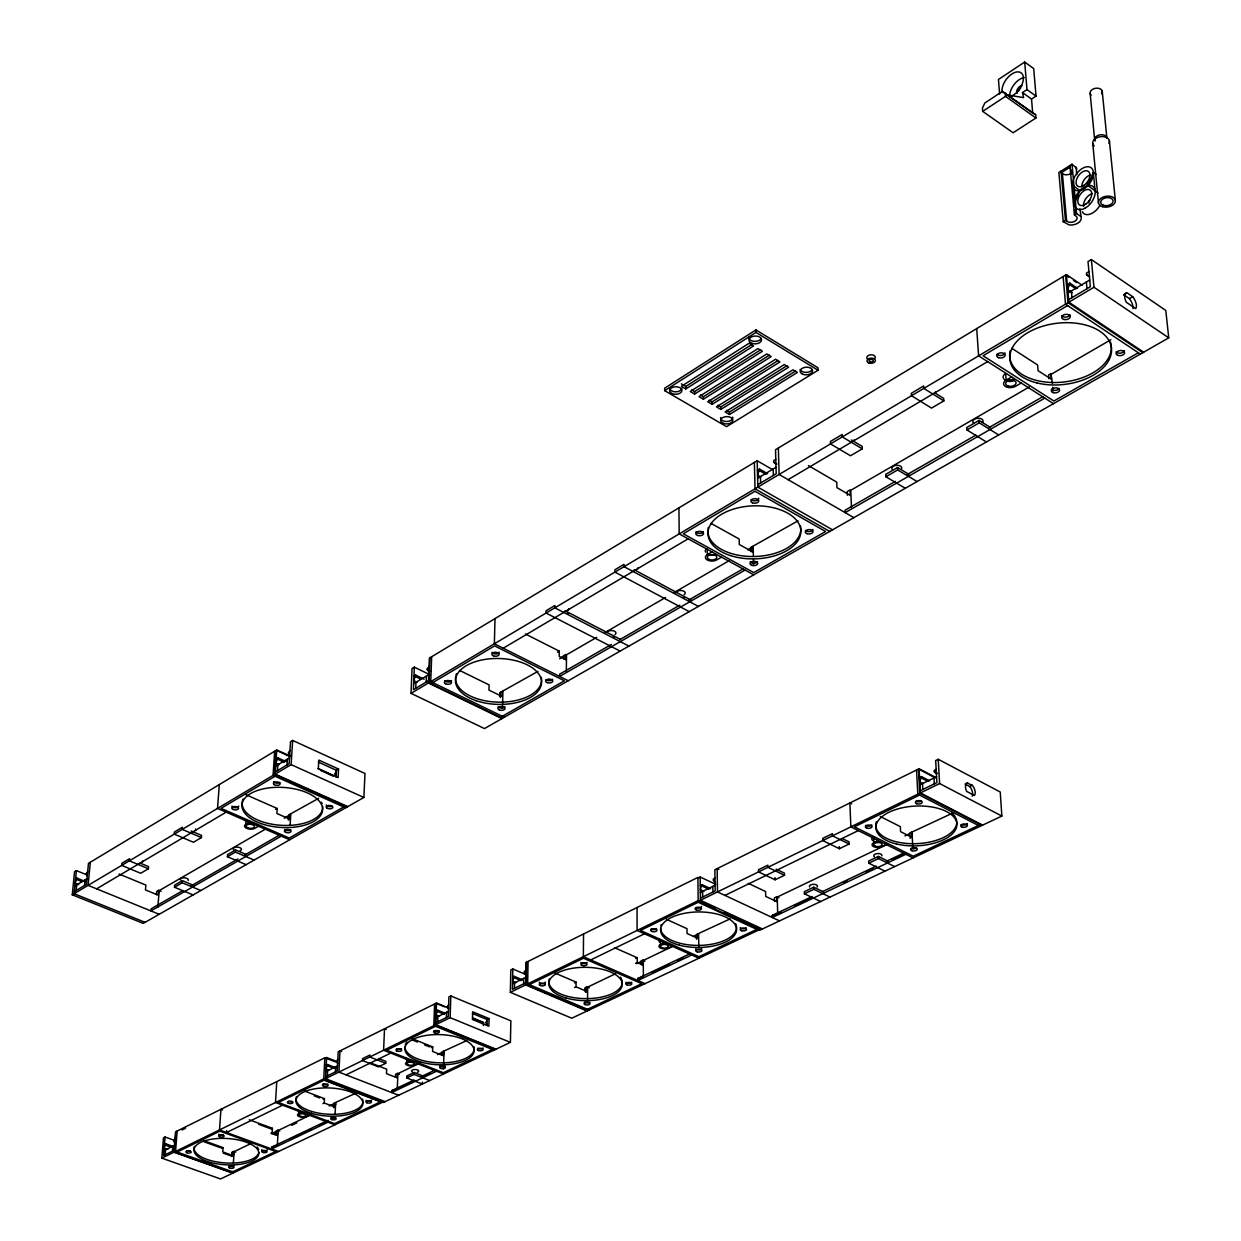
<?xml version="1.0" encoding="UTF-8"?>
<svg xmlns="http://www.w3.org/2000/svg" width="1241" height="1241" viewBox="0 0 1241 1241"><rect width="100%" height="100%" fill="white"/><g stroke="black" fill="none" stroke-linecap="round" stroke-linejoin="round"><path stroke-width="1.5" d="M585.038 990.954L585.054 987.836L587.102 986.843L589.304 987.789M585.566 987.588L585.535 992.288L587.071 991.543L587.102 986.843M587.551 999.936L587.66 987.091L615.567 973.72M574.505 987.557L576.041 986.812L576.088 982.112L554.743 972.928M583.549 933.992L583.348 956.702L645.025 983.648M564.019 659.049L564.05 655.543L565.88 654.488L565.803 659.762L559.21 656.427L559.288 651.153L525.455 634.011M566.33 671.133L566.532 654.814L596.735 637.331M523.609 983.834L523.702 978.389M526.541 962.194L526.122 984.625L587.598 1010.748M528.061 961.434L527.658 983.88L589.149 1010.019M723.999 912.6L760.144 929.338L571.76 1018.225L510.346 992.335L510.811 969.981L512.828 968.973L526.82 974.945M232.858 1171.349L232.734 1173.195L173.942 1152.237L175.539 1131.839L324.863 1057.766L323.699 1079.546L383.376 1102.489L510.408 1042.378L510.858 1020.847L450.824 995.934L448.901 996.88L448.265 1016.627L435.808 1022.739M512.828 968.973L512.409 989.31L525.657 982.841M516.039 982.624L512.58 981.15L514.177 976.341L522.833 980.018M514.441 988.317L514.55 982.872M499.828 696.154L499.906 692.68L537.989 671.35M500.371 697.551L500.495 692.354M502.248 691.33L502.124 696.542L488.97 690.105L489.094 684.892L459.511 670.388M502.496 708.456L502.9 691.656M483.447 1025.454L483.525 1022.413L473.069 1018.116M495.004 618.592L494.368 643.784L568.223 680.751M486.984 1025.268L487.124 1019.528L489.047 1018.597L488.861 1026.245L472.449 1019.497L472.666 1011.818L489.047 1018.597M442.029 1054.912L442.122 1051.918L466.756 1040.578M443.518 1051.251L443.363 1055.75L432.597 1051.437L432.752 1046.939L411.888 1038.562M443.487 1068.842L444.045 1051.468M446.341 1017.573L446.512 1012.299M323.699 1079.546L450.126 1017.667L450.824 995.934M434.583 1003.985L433.838 1025.64L494.042 1050.119M448.684 1008.064L436.491 1003.038L435.746 1024.709L495.966 1049.203M439.469 1016.224L436.087 1014.843L437.654 1010.19L444.433 1012.982M437.732 1021.793L437.902 1016.534M422.421 1082.121L422.343 1084.045L406.722 1077.917L406.8 1075.994L414.137 1072.488L424.562 1076.583M426.175 682.116L426.408 676.081M428.843 671.66L427.214 669.69L427.276 668.185L429.014 667.146M406.722 1077.917L414.06 1074.411L414.137 1072.488M429.929 657.777L428.998 682.659L502.527 718.26M431.666 656.722L430.751 681.619L504.28 717.251M417.612 1063.708L414.37 1065.259A5.011 2.156 2 0 1 407.312 1065.305A5.011 2.156 2 0 1 406.738 1062.249L406.862 1058.79M414.199 1079.965L391.768 1090.637L391.691 1092.545L436.568 1071.231M395.46 1077.235L395.584 1074.272L397.384 1073.403L399.509 1074.241M1068.625 299.67L1090.358 286.718L1088.016 261.572L1091.366 259.555L1165.795 310.452L1168.743 337.862L484.471 728.576L411.035 693.347L412.043 668.542L414.339 667.162L430.006 674.778M397.384 1073.403L397.198 1077.855L386.478 1073.651L386.665 1069.199L370.501 1062.87M414.339 667.162L413.439 689.701L428.502 680.735M417.162 682.286L413.796 680.657L415.704 675.12L424.112 679.199M415.735 688.336L415.983 682.302M385.734 1063.273L369.787 1056.991L369.88 1055.036L362.558 1058.62L362.465 1060.574L378.412 1066.826L385.734 1063.273L385.827 1061.319L378.738 1058.526M87.149 874.983L76.415 870.608L74.569 871.709L72.257 894.792L143.242 923.397L363.846 797.451L365.009 773.484L292.643 740.427L290.518 741.715L289.137 763.696L275.316 771.918M335.411 1071.929L335.69 1066.779M334.17 1107.282L334.356 1103.513L335.954 1104.118M335.132 1102.691L333.829 1103.311L333.596 1107.686L334.899 1107.065L335.132 1102.691L355.965 1093.135M335.086 1114.185L335.659 1102.892M337.35 1061.722L326.6 1057.534L325.483 1078.677L385.175 1101.651M322.939 1103.652L324.242 1103.016L324.475 1098.642L304.774 1091.149M329.346 1070.347L325.995 1069.044L327.531 1064.545L335.923 1067.803M327.36 1075.869L327.64 1070.735M328.058 1120.328L327.95 1122.221L271.67 1148.964L271.779 1147.103L326.352 1121.135M336.047 777.145L336.42 770.32L338.56 769.063L338.11 777.595L318.316 768.629L318.797 760.081L338.56 769.063M309.164 1115.163L306.139 1116.621A4.84 2.017 2.8 0 1 299.329 1116.652A4.84 2.017 2.8 0 1 298.569 1113.782L298.771 1110.416M276.774 1081.625L275.486 1102.52L334.899 1124.827M277.689 1130.272L276.433 1130.877L276.169 1135.205L270.879 1133.25L272.136 1132.645L277.426 1134.6L277.689 1130.272L279.799 1131.063M276.743 1134.786L276.433 1130.877M286.997 764.968L287.369 759.089M72.257 894.792L291.139 764.642L292.643 740.427M290.115 814.174L288.579 815.058L288.269 820.053L289.805 819.153L290.115 814.174L318.673 798.289M290.099 825.172L290.766 814.453M272.136 1132.645L272.399 1128.317L249.332 1119.801M277.441 770.661L277.813 764.797M245.625 794.581L277.208 808.48L276.883 813.476L289.805 819.153M274.649 751.27L273.067 775.377L345.65 807.844M290.487 756.219L276.743 749.998L275.176 774.12L347.775 806.619M279.225 764.627L275.89 763.137L277.767 757.801L286.082 761.555M223.318 1153.137L232.114 1156.302L233.324 1155.728L233.618 1151.446L235.728 1152.206M233.401 1162.662L234.146 1151.632L251.271 1143.411M226.684 1130.629L226.56 1132.506L282.591 1105.188M231.71 1156.503L232.005 1152.222L233.618 1151.446M232.114 1156.302L232.408 1152.036M235.557 849.945L227.553 854.568L227.398 856.709L235.402 852.086L235.557 849.945L245.765 854.304M203.571 1140.588L223.07 1147.63L222.775 1151.912L233.324 1155.728M258.485 826.211L254.901 828.305A5.833 2.87 3.8 0 1 246.726 828.383A5.833 2.87 3.8 0 1 245.718 824.319L245.982 820.472M219.3 784.576L217.516 808.418L289.696 839.785M177.153 1131.047L175.555 1151.446L234.363 1172.419M201.399 837.582L182.225 829.391L182.396 827.235L174.454 831.966L174.267 834.123L193.441 842.267L201.399 837.582L201.569 835.426L191.114 830.958M167.783 1149.383L164.2 1148.096L165.705 1143.814L174.655 1147.01M165.208 1154.719L165.611 1149.771M172.468 1151.167L172.856 1146.219M175.943 1131.637L174.345 1152.036L233.137 1172.993M182.38 880.66L174.655 885.128L174.485 887.237L182.21 882.785L182.38 880.66L194.232 885.593M161.857 1158.148L323.73 1078.894L383.407 1101.853L220.572 1178.95L161.857 1158.148L163.486 1137.811L165.084 1137.02L173.957 1140.2M165.084 1137.02L163.61 1155.511L174.081 1150.376M161.144 891.364L158.6 890.324L158.196 895.164L145.461 889.937L145.88 885.081L118.996 874.021M157.824 907.233L159.236 890.573L265.9 828.848M156.459 894.637L156.723 891.41L158.6 890.324M148.408 868.747L129.359 860.835L129.545 858.71L121.866 863.271L121.68 865.396L140.714 873.276L148.408 868.747L148.594 866.621L139.938 863.022M84.543 885.485L85.102 879.869M90.329 862.231L88.08 885.376L159.205 914.291M76.415 870.608L74.103 893.691L145.119 922.342M78.633 884.585L75.158 883.173L76.973 878.147L85.629 881.668M76.166 890.48L76.74 884.864M1096.191 174.454L1093.337 172.437L1087.954 185.592L1097.99 193.038M1067.291 284.592L1069.773 283.103L1067.725 289.603L1072.317 292.69M919.55 777.518L921.458 776.571L919.783 781.908L923.04 783.614M757.413 470.308L759.523 469.051L757.537 475.101L760.764 476.963M700.265 885.438L701.956 884.6L700.312 889.657L703.802 891.286M1035.646 114.684L1002.309 91.462L984.827 103.003L982.438 108.045L982.686 111.364L1013.121 132.771L1035.925 118.004L1035.646 114.684L1032.698 113.102L1031.519 99.047L1036.033 96.1L1033.691 68.565L1024.694 62.05L998.462 79.455L999.594 94.114M982.686 111.364L1005.505 96.364L1005.241 93.028M1007.134 94.905L1023.608 97.62L1022.475 92.579L1026.99 89.616L1024.694 62.05M755.909 329.904L664.664 388.185L664.68 390.651L726.574 426.671L818.067 370.252L817.974 367.77L755.909 329.904L755.971 332.417L818.067 370.252M664.68 390.651L755.971 332.417M685.792 388.914L753.551 345.929L749.114 343.245L681.371 386.323L685.792 388.914L685.761 386.447L751.875 344.455M694.603 394.08L762.377 351.281L757.972 348.597L690.198 391.504L694.603 394.08L694.572 391.613L760.702 349.807M1076.692 169.428A9.214 5.972 -8.1 0 0 1076.614 168.218L1072.022 164.215L1058.868 172.483L1063.227 221.658L1069.013 224.9A9.308 5.926 -7.7 0 0 1081.159 217.439L1079.934 208.752M703.383 399.214L771.173 356.601L766.783 353.949L698.993 396.655L703.383 399.214L703.352 396.748L769.498 355.128M1070.068 167.209L1061.226 172.778L1062.389 173.6A5.74 3.723 -8.1 0 0 1071.945 172.608M712.117 404.333L707.758 401.774L775.563 359.254L779.937 361.907L712.117 404.333L712.086 401.867L778.247 360.433M720.835 409.421L716.476 406.877L784.312 364.559L788.671 367.196L720.835 409.421L720.788 406.97L786.965 365.723M729.491 414.494L725.163 411.965L793.015 369.834L797.358 372.455L729.491 414.494L729.444 412.043L795.652 370.981M1063.227 221.658L1065.461 220.293L1061.071 171.103L1062.234 171.925M1065.461 220.293L1066.639 221.115A5.802 3.692 -7.7 0 0 1075.047 221.146A5.802 3.692 -7.7 0 0 1075.466 215.67L1074.396 214.786L1076.521 213.483L1072.022 164.215M276.743 749.998L88.468 863.348L86.42 884.383L74.32 891.581M772.181 469.424L757.181 460.752L429.355 658.118L428.409 683L501.938 718.601M1082.199 285.259L1066.407 274.587L775.516 449.723L776.199 473.752L757.77 484.719M75.577 878.969L76.973 878.147M87.646 871.74L86.11 873.974L87.242 875.944M276.185 758.747L277.767 757.801M289.96 750.479L288.269 752.899L289.696 754.885M413.982 676.159L415.704 675.12M775.78 459.31L773.655 460.582L773.701 462.179L775.92 464.103M1088.946 271.608L1086.433 273.113L1086.589 274.788L1089.645 276.852M74.879 885.965L86.963 878.752M275.704 766.054L289.51 757.817M413.672 683.667L428.719 674.685M757.615 478.297L776.013 467.314M1068.02 292.954L1089.738 280.001M411.035 693.347L1093.957 287.245L1091.366 259.555M275.068 776.277L221.038 808.372L289.293 838.063L343.695 806.976M432.783 682.612L494.585 645.894L564.407 680.813L502.31 716.305M1067.601 305.55L983.074 355.748L1053.873 401.029L1138.338 352.754M96.596 888.835L226.157 812.172M503.225 648.221L688.135 538.811M788.097 479.662L987.619 361.596M862.293 448.839L850.504 455.773L830.508 443.906L830.4 441.47L842.174 434.474L842.282 436.91L862.293 448.839L862.185 446.403L851.404 439.981M943.843 400.874L931.541 408.103L911.514 395.739L911.375 393.273L923.676 385.951L923.816 388.417L943.843 400.874L943.687 398.408L934.457 392.652M1123.834 294.862L1127.185 292.892L1132.707 296.661A9.199 4.297 60 0 1 1135.67 308.621L1126.301 302.261A9.199 4.297 60 0 1 1126.502 292.907L1123.757 294.8L1129.357 298.616A9.199 4.297 60 0 1 1133.049 308.683M1129.357 298.616L1132.707 296.661M245.718 824.319L249.286 822.225M336.358 771.561L334.667 773.95L336.125 775.935M721.533 557.147L716.802 559.893A6.686 3.785 -1.2 0 1 707.354 560.048A6.686 3.785 -1.2 0 1 707.323 554.696L712.039 551.935M1021.188 383.035L1015.634 386.261A7.337 4.39 -5.7 0 1 1005.334 386.447A7.337 4.39 -5.7 0 1 1006.11 380.18L1011.648 376.938M275.673 809.38L277.208 808.48M557.473 652.208L559.288 651.153M798.025 520.817L750.464 547.607L750.541 551.237M1052.415 383.469L1050.956 373.603L1048.583 374.968L1048.909 378.769M284.22 818.238L289.231 815.337M559.707 658.769L564.05 655.543M605.127 632.476L665.533 597.51M673.925 592.655L729.305 560.591M747.765 549.918L751.131 547.964L751.208 551.718M1029.239 386.99L850.752 490.304L851.481 507.429M1051.623 374.022L1110.881 339.724M908.877 474.279L897.538 467.516L885.748 474.326L885.872 476.746L905.325 488.271M990.427 427.462L979.071 420.404L966.77 427.525L966.941 429.96L986.393 441.982M885.872 476.746L897.662 469.936L917.115 481.539M966.941 429.96L979.242 422.855L998.71 434.955M182.846 890.588L151.092 908.831L150.921 910.925L281.288 836.124M191.192 885.795L237.977 858.927M244.663 855.08L279.752 834.929M611.41 644.436L559.644 674.173L559.613 676.454L745.05 570.069M619.755 639.642L679.882 605.127M688.228 600.334L743.328 568.673M895.382 481.353L845.074 510.237L845.183 512.626L1044.798 398.113M907.109 474.605L975.86 435.126M989.279 427.416L1042.921 396.608M324.816 1058.402L326.6 1057.534M436.491 1003.038L338.204 1051.779L337.211 1071.045L325.576 1076.738M182.163 1129.946L185.576 1128.255M697.907 878.116L700.157 877.015L715.716 884.306M935.854 777.518L919.085 768.737L714.863 869.739L715.188 890.914L700.42 898.127M587.086 1010.996L525.61 984.889L526.029 962.442L697.892 877.418L698.187 901.354L760.175 930.036L1001.859 816.051L1000.23 792.006L938.227 759.275L935.667 760.547L936.908 782.59L920.248 790.734M165.705 1143.814L164.495 1144.404L173.445 1147.599M174.95 1139.238L173.647 1141.068L174.671 1142.945M326.197 1065.197L327.531 1064.545M337.8 1059.473L336.389 1061.412L337.614 1063.32M436.212 1010.903L437.654 1010.19M448.653 1004.76L447.163 1006.792L448.528 1008.716M512.657 977.086L514.177 976.341M525.874 970.586L524.354 971.331L524.322 972.696L525.796 974.666M714.987 878.194L713.296 879.031L713.311 880.443L715.064 882.429M936.164 769.342L934.24 770.289L934.318 771.762L936.412 773.748M163.998 1150.562L174.469 1145.427M325.856 1071.603L337.474 1065.895M435.994 1017.465L448.435 1011.353M512.517 983.865L525.75 977.381M700.343 892.481L715.095 885.252M919.938 784.855L936.583 776.695M177.184 1152.02L219.874 1131.14L275.719 1151.508L232.765 1171.861M435.498 1026.323L386.649 1050.212L443.363 1072.705L492.429 1049.452M510.346 992.335L698.171 900.64L715.39 908.614M698.187 901.354L939.608 783.552L1001.859 816.051M529.364 984.609L583.472 958.223L641.768 983.679L587.489 1009.321M919.55 795.078L854.413 826.816L913.236 856.212L978.389 825.467M346.053 1074.861L390.775 1053.066M590.732 959.929L644.498 933.79M724.93 895.397L858.307 830.586M967.732 782.9L965.095 784.11L969.764 786.561A7.353 4.064 63.5 0 1 972.23 796.241M784.467 875.262L767.915 867.335L767.853 865.179L758.484 869.755L758.53 871.911L775.098 879.807L784.467 875.262L784.421 873.121L776.137 869.15M849.092 844.02L832.494 835.813L832.416 833.642L822.705 838.389L822.783 840.56L839.366 848.72L849.092 844.02L848.999 841.863L842.36 838.575M969.764 786.561L972.339 785.32A7.368 4.064 63.5 0 1 974.495 795.512L966.677 791.432A7.368 4.064 63.5 0 1 967.142 783.024L972.339 785.32M221.456 1148.421L223.07 1147.63M323.172 1099.262L324.475 1098.642M431.372 1047.606L432.752 1046.939M481.617 1023.344L483.044 1022.646L472.588 1018.349M487.093 1020.629L485.619 1022.646L486.999 1024.554M298.569 1113.782L301.61 1112.324M406.738 1062.249L409.98 1060.683M272.399 1128.317L271.143 1128.922L258.686 1124.33M574.552 982.841L576.088 982.112M672.172 946.216L668.341 948.046A5.476 2.544 -0.1 0 1 660.6 948.108A5.476 2.544 -0.1 0 1 660.476 944.525L664.292 942.679M886.152 844.485L881.855 846.548A5.848 2.839 -2.3 0 1 873.602 846.641A5.848 2.839 -2.3 0 1 873.943 842.608L878.24 840.545M635.656 958.517L637.254 957.757L637.254 962.52L635.671 963.28M271.826 1133.545L276.96 1131.078M310.545 1114.945L278.217 1130.473L277.317 1145.319L271.779 1147.103M329.253 1105.964L334.356 1103.513M418.558 1063.708L397.911 1073.62L397.291 1088.884L414.556 1080.678M437.499 1054.617L442.665 1052.135L444.262 1052.787M291.713 1125.339L296.816 1122.888M641.178 964.133L641.178 960.953L642.76 960.193L644.963 961.17M730.065 918.914L696.434 934.504L696.496 939.313M636.493 963.699L641.721 961.201L641.737 964.909M672.746 946.356L643.319 960.441L643.35 976.776L637.827 978.451L637.827 980.514L691.702 954.981M693.517 936.412L696.977 934.752M778.914 897.817L776.695 896.778L774.415 897.863L774.508 901.121M951.273 813.755L909.622 833.145L909.793 836.481M887.439 844.299L777.254 897.026L777.688 913.81L781.163 912.166M904.937 835.938L910.18 833.425M909.886 838.14L911.716 837.272L911.468 832.261M823.466 891.86L813.755 887.206L804.37 891.674L804.447 893.799L820.627 901.524M888.106 861.223L878.38 856.414L868.669 861.037L868.762 863.193L884.973 871.182M804.447 893.799L813.832 889.332L830.027 897.088M868.762 863.193L878.488 858.57L894.683 866.59M421.102 1076.676L434.908 1070.114M290.968 1138.835L311.413 1129.108M319.945 1125.044L325.064 1122.609M423.181 1076.583L430.084 1073.294M637.827 978.451L689.949 953.74M905.806 854.304L772.29 917.518L772.243 915.408L812.11 896.514M822.504 891.581L876.239 866.109M886.632 861.176L903.96 852.97M652.037 972.665L669.395 964.428M678.082 960.317L683.295 957.85M795.016 905.604L810.606 898.22M843.508 882.63L846.967 880.986M866.032 871.958L872.95 868.669M892 859.641L904.131 853.901M391.768 1090.637L395.46 1089.474M772.243 915.408L775.873 914.338M165.596 1145.04L172.763 1147.599M204.191 1141.844L220.091 1147.584M278.573 1151.493L219.486 1129.93L220.96 1109.314L222.573 1109.919M314.252 1095.865L319.604 1097.913M324.242 1103.016L334.899 1107.065M327.453 1065.817L334.186 1068.423M398.671 1095.26L338.917 1072.1L339.987 1050.894L341.632 1051.53M326.647 1058.464L335.613 1061.955M414.06 1074.411L429.696 1080.57M443.58 1074.008L383.593 1050.227L384.524 1028.805L386.168 1029.472M412.276 1039.942L417.488 1042.037M424.422 1044.829L429.634 1046.908M495.485 1049.436L435.265 1024.942L436.01 1003.271L444.728 1006.87M76.833 879.543L82.03 881.653M437.608 1011.508L444.387 1014.285M450.126 1017.667L510.408 1042.378M174.485 887.237L193.1 894.947M472.371 1013.432L487.124 1019.528M182.21 882.785L200.84 890.526M514.162 977.691L521.08 980.638M227.398 856.709L246.121 864.667M235.402 852.086L254.141 860.091M576.041 986.812L587.071 991.543M614.729 947.798L637.254 957.757M637.254 962.52L642.776 964.955L642.76 960.193M698.916 958.223L637.098 930.471L637.067 907.512M347.247 806.929L274.649 774.446L276.216 750.309L289.96 756.545M277.674 759.259L284.313 762.253M317.975 768.675L333.441 775.687M320.876 770.552L332.914 775.997M291.139 764.642L363.846 797.451M666.277 919.255L686.987 928.671L687.049 933.496L698.125 938.522L698.062 933.713M318.316 762.083L336.42 770.32M762.439 928.966L700.451 900.252L700.157 877.015M701.956 884.6L710.69 888.68M779.519 920.9L717.5 891.922L717.143 868.607L718.849 869.414M701.972 886.012L708.952 889.27M748.292 883.344L765.588 891.519L765.713 896.405L776.819 901.649L776.695 896.778M415.642 676.624L420.699 679.06M427.214 669.69L430.58 671.334M913.066 857.919L850.845 826.863L849.883 802.958L851.605 803.827M911.716 837.272L900.578 831.656L900.33 826.63L880.241 816.469M620.143 651.106L546.056 613.054L546.087 610.727L554.867 605.515L554.836 607.842L628.939 646.08M982.624 825.125L920.372 792.937L919.085 768.737M981.988 825.42L919.736 793.247L918.449 769.063L935.218 777.828M564.965 610.727L620.531 639.425M980.064 826.32L917.813 794.178L916.541 769.994M921.458 776.571L929.602 780.822M921.536 778.045L928.051 781.442M934.318 771.762L937.575 773.469M689.251 611.642L614.915 572.101L614.931 569.759L624.052 564.314L624.052 566.672L698.419 606.415M634.182 569.743L691.625 600.473M753.721 574.831L679.184 533.894L678.936 507.864M711.093 523.407L739.171 539.028L739.295 544.489L752.604 551.873L752.48 546.428M829.733 531.443L755.024 488.799L754.373 462.443M832.556 529.829L757.832 487.124L757.181 460.752M853.87 517.652L779.115 474.465L778.355 448.017M759.523 469.051L767.59 473.69M759.57 470.649L766.023 474.357M773.701 462.179L776.928 464.056M808.387 465.561L836.744 482.129L836.961 487.666L850.318 495.454L850.085 489.916L847.246 491.56L847.401 495.252M681.34 383.857L685.761 386.447M691.64 389.891L694.572 391.613M700.42 395.041L703.352 396.748M709.169 400.16L712.086 401.867M717.887 405.264L720.788 406.97M726.559 410.352L729.444 412.043M1053.5 403.666L978.606 355.841L976.714 328.586M1011.803 348.302L1037.6 364.963L1038.065 370.687L1051.437 379.296L1050.956 373.603M1086.589 274.788L1089.427 276.634M1140.339 354.088L1065.523 304.169L1063.103 276.572M1143.659 352.196L1068.842 302.184L1066.407 274.587M1142.821 352.661L1068.005 302.68L1065.569 275.083L1068.734 277.224M1073.481 280.419L1076.645 282.56M1069.773 283.103L1077.405 288.238M1069.928 284.778L1076.025 288.874M1093.957 287.245L1168.743 337.862M1076.521 213.483L1080.632 216.322M1002.309 91.462L1032.698 113.102M1005.505 96.364L1035.925 118.004M1026.99 89.616L1036.033 96.1M1022.475 92.579L1031.519 99.047M1109.392 140.714L1115.333 200.22M1102.225 91.245L1106.848 137.751M1090.156 93.416L1094.655 139.892M1092.763 143.63L1098.487 203.09M1093.337 172.437L1095.12 191.021M1076.087 167.085L1076.785 174.655M1086.371 282.002L1086.992 288.719M1071.293 170.017L1071.65 173.818M1072.519 183.327L1072.86 187.127M1073.729 196.652L1074.07 200.453M1074.939 209.962L1075.295 213.762M1069.913 165.534L1074.396 214.786M1062.389 173.6L1066.639 221.115M1071.355 290.968L1071.945 297.685M1052.725 387.239L1053.035 391.008M1006.11 380.18L1005.613 373.588A7.322 4.406 -5.8 0 0 1003.209 377.916M979.071 420.404L979.242 422.855M938.227 759.275L939.608 783.552M934.008 777.952L934.333 783.847M922.497 783.598L922.808 789.478M897.538 467.516L897.662 469.936M912.026 832.54L912.849 848.673M878.38 856.414L878.488 858.57M873.943 842.608L873.68 836.822A5.833 2.854 -2.3 0 0 873.354 840.871M839.288 846.564L839.366 848.72M813.755 887.206L813.832 889.332M773.174 469.02L773.345 475.443M775.036 877.666L775.098 879.807M760.438 476.622L760.593 483.028M753.147 546.8L753.365 555.813M753.442 559.412L753.566 564.826M712.83 886.369L712.908 892.031M707.323 554.696L707.23 548.398A6.686 3.785 -1.2 0 0 705.524 552.09M702.608 891.379L702.685 897.026M698.621 933.961L698.776 947.116M668.325 944.339L668.341 948.046M660.46 940.818L660.476 944.525M1088.9 203.09A2.28 1.381 -54 0 1 1090.203 199.894M1083.641 206.425A9.137 5.507 -54 0 1 1092.437 193.596M1099.976 205.277A13.698 8.253 -54 0 1 1082.307 211.761M1087.132 184.351A2.28 1.365 -53.9 0 1 1088.884 180.922M1081.78 186.646A9.106 5.445 -53.9 0 1 1090.653 174.903M1095.198 141.055A6.189 4.033 -8.8 0 1 1099.479 134.943A6.189 4.033 -8.8 0 1 1106.894 138.387M1091.18 95.107A6.127 4.08 -9.2 0 1 1092.002 89.724A6.127 4.08 -9.2 0 1 1099.898 88.732A6.127 4.08 -9.2 0 1 1101.543 93.804M1094.159 145.911A8.454 5.507 -8.8 0 1 1099.991 136.758A8.454 5.507 -8.8 0 1 1108.973 143.32M303.223 1112.882A3.521 1.474 2.8 0 1 300.586 1112.557M298.755 1111.191A4.84 2.032 2.8 0 1 297.84 1110.183M371.54 1100.084A2.792 1.179 2.3 0 1 369.213 1101.217A2.792 1.179 2.3 0 1 366.079 1100.302M335.644 1117.629A2.761 1.148 2.6 0 1 331.269 1117.412M327.81 1084.107A2.823 1.194 2.7 0 1 322.924 1083.874M292.442 1101.356A2.792 1.179 2.9 0 1 288.533 1101.356M362.496 1099.076A33.491 14.116 2.6 0 1 329.454 1114.278A33.491 14.116 2.6 0 1 296.475 1096.579M267.156 1149.755A2.699 1.101 3 0 1 264.628 1150.81A2.699 1.101 3 0 1 261.758 1149.647M233.913 1165.951A2.684 1.07 3.2 0 1 229.321 1165.966M223.473 1134.957A2.73 1.117 3.4 0 1 218.897 1134.243M190.307 1151.059A2.699 1.101 3.6 0 1 187.019 1150.888M258.826 1152.486A32.468 13.186 3.3 0 1 222.853 1162.739A32.468 13.186 3.3 0 1 194.403 1146.405M257.166 1146.948A32.468 13.186 3.3 0 1 257.833 1147.863M258.345 1148.794A32.468 13.186 3.3 0 1 258.702 1149.709M406.645 1059.69A4.995 2.172 2 0 1 405.823 1058.046M412.4 1071.945A3.537 1.52 2 0 1 412.865 1069.82A3.537 1.52 2 0 1 417.845 1070.145A3.537 1.52 2 0 1 417.395 1072.286M445.1 1066.143A2.854 1.241 1.8 0 1 442.37 1066.764A2.854 1.241 1.8 0 1 439.841 1065.879M483.044 1047.962A2.885 1.257 1.5 0 1 480.639 1048.847A2.885 1.257 1.5 0 1 477.769 1048.18M401.495 1048.8A2.885 1.257 2.1 0 1 396.515 1048.8M438.942 1030.588A2.916 1.288 1.8 0 1 434.334 1030.635M473.845 1046.551A34.624 15.125 1.8 0 1 442.153 1062.885A34.624 15.125 1.8 0 1 404.938 1047.078M405.218 1044.984A34.624 15.125 1.8 0 1 405.605 1043.945M406.148 1042.936A34.624 15.125 1.8 0 1 406.862 1041.944M665.765 943.858A3.987 1.861 -0.1 0 1 662.71 943.812M659.685 942.043A5.476 2.544 -0.1 0 1 659.591 939.499M746.291 927.834A3.165 1.489 -0.9 0 1 743.095 928.873A3.165 1.489 -0.9 0 1 740.194 927.725M701.817 948.869A3.134 1.443 -0.4 0 1 698.807 949.954A3.134 1.443 -0.4 0 1 695.782 948.915M656.567 928.951A3.165 1.474 -0.1 0 1 651.106 928.966M701.429 906.364A3.196 1.52 -0.5 0 1 699.521 907.993A3.196 1.52 -0.5 0 1 695.736 907.559M735.696 923.738A37.959 17.777 -0.5 0 1 702.794 945.27A37.959 17.777 -0.5 0 1 660.6 928.175M660.879 925.693A37.959 17.777 -0.5 0 1 661.298 924.467M589.723 1002.201A3.025 1.365 0.6 0 1 584.48 1002.232M631.716 982.143A3.056 1.396 0.2 0 1 629.078 983.12A3.056 1.396 0.2 0 1 626.085 982.391M545.264 982.081A3.056 1.396 0.9 0 1 542.441 983.834A3.056 1.396 0.9 0 1 539.37 982.096M587.055 962.349A3.087 1.427 0.6 0 1 584.092 963.621A3.087 1.427 0.6 0 1 580.928 962.427M621.725 979.444A36.703 16.691 0.6 0 1 588.172 998.602A36.703 16.691 0.6 0 1 548.848 981.259M549.003 980.095A36.703 16.691 0.6 0 1 549.329 978.932M620.516 977.163A36.703 16.691 0.6 0 1 621.214 978.296M879.962 841.941A4.25 2.079 -2.3 0 1 875.712 842.143M809.628 886.943A4.049 1.939 -1.6 0 1 813.708 884.306A4.049 1.939 -1.6 0 1 817.074 887.02M874.378 856.74A4.126 2.001 -2.3 0 1 877.092 853.606A4.126 2.001 -2.3 0 1 881.87 855.84M916.618 847.975A3.335 1.613 -2.6 0 1 911.359 848.363M967.282 823.497A3.382 1.66 -3.2 0 1 964.846 824.986A3.382 1.66 -3.2 0 1 961.263 824.567M871.803 824.908A3.366 1.66 -2.3 0 1 868.871 826.134A3.366 1.66 -2.3 0 1 865.597 825.327M921.287 801.128A3.428 1.706 -2.8 0 1 915.874 801.205M955.803 817.99A40.534 19.903 -2.7 0 1 917.099 843.632A40.534 19.903 -2.7 0 1 876.425 821.651M951.816 812.917A40.534 19.903 -2.7 0 1 955.089 816.656M681.898 388.231A6.174 3.77 -1.1 0 1 675.337 391.815A6.174 3.77 -1.1 0 1 669.566 387.89M761.291 338.39A6.329 3.94 -2.4 0 1 753.473 341.291A6.329 3.94 -2.4 0 1 749.114 336.544M732.733 417.131A6.112 3.676 -1.7 0 1 726.869 421.49A6.112 3.676 -1.7 0 1 720.618 417.565M812.188 369.632A6.267 3.832 -3 0 1 805.797 372.378A6.267 3.832 -3 0 1 800.15 369.43M252.497 823.946A4.25 2.094 3.8 0 1 247.44 823.202M244.942 820.611A5.817 2.87 3.8 0 1 244.942 819.867M142.932 860.804A4.064 1.955 4.7 0 1 142.188 862.2M180.41 879.947A4.018 1.908 4.3 0 1 184.444 877.821A4.018 1.908 4.3 0 1 188.167 880.505M195.473 829.004A4.142 2.017 4.3 0 1 195.489 830.555M233.711 849.837A4.095 1.986 3.9 0 1 235.138 847.324A4.095 1.986 3.9 0 1 240.583 848.068A4.095 1.986 3.9 0 1 240.102 850.721M332.107 806.185A3.366 1.675 3.1 0 1 328.493 806.479A3.366 1.675 3.1 0 1 326.274 804.897M290.875 829.764A3.32 1.629 3.4 0 1 287.772 830.601A3.32 1.629 3.4 0 1 284.747 829.438M238.66 806.014A3.366 1.66 4 0 1 235.697 807.72A3.366 1.66 4 0 1 231.989 806.045M279.83 782.435A3.397 1.706 3.6 0 1 276.433 783.102A3.397 1.706 3.6 0 1 273.609 781.69M322.676 806.417A40.348 20.058 3.5 0 1 278.667 825.11A40.348 20.058 3.5 0 1 243.127 799.033M321.497 802.198A40.348 20.058 3.5 0 1 322.086 803.61M867.94 359.285A4.204 2.575 -4 0 1 867.909 355.795A4.204 2.575 -4 0 1 873.571 355.236A4.204 2.575 -4 0 1 874.579 358.618M1017.108 93.432A4.716 2.699 -54.2 0 1 1017.667 88.763A4.716 2.699 -54.2 0 1 1021.917 85.753M1018.613 90.903A4.716 2.699 -54.2 0 1 1020.738 87.987M1002.092 92.501A14.427 8.206 -54.3 0 1 1011.958 73.933A14.427 8.206 -54.3 0 1 1023.391 78.726A14.427 8.206 -54.3 0 1 1011.12 96.302M1009.631 96.457A14.163 8.082 -54.2 0 1 1024.166 77.562M715.685 554.308A4.871 2.761 -1.2 0 1 707.975 554.2M613.178 636.881A4.576 2.498 0.1 0 1 614.202 637.207M567.385 613.023A4.623 2.544 0.7 0 1 568.161 613.535M568.936 608.633A4.623 2.56 0.6 0 1 567.711 610.448M606.865 632.677A4.576 2.498 0.1 0 1 613.194 630.738A4.576 2.498 0.1 0 1 614.993 634.585M683.574 597.262A4.669 2.591 -0.8 0 1 684.412 597.759M638.029 567.726A4.716 2.653 -0.2 0 1 637.455 569.076M675.942 592.717A4.669 2.591 -0.8 0 1 682.472 590.7A4.669 2.591 -0.8 0 1 684.163 594.703M757.506 561.646A3.816 2.156 -1.7 0 1 753.799 563.29A3.816 2.156 -1.7 0 1 750.138 561.754M812.933 529.457A3.878 2.218 -2.5 0 1 809.768 531.551A3.878 2.218 -2.5 0 1 805.564 530.45M703.352 531.722A3.863 2.203 -1.1 0 1 699.598 533.382A3.863 2.203 -1.1 0 1 695.906 531.784M758.67 498.153A3.925 2.28 -1.9 0 1 755.785 500.712A3.925 2.28 -1.9 0 1 751.146 499.487M800.445 525.796A46.444 26.542 -1.8 0 1 757.243 556.402A46.444 26.542 -1.8 0 1 707.913 531.07M708.006 529.224A46.444 26.542 -1.8 0 1 708.332 527.363M504.963 706.61A3.537 1.861 1.4 0 1 501.69 708.037A3.537 1.861 1.4 0 1 498.137 706.687M552.679 679.292A3.583 1.924 0.8 0 1 549.654 680.642A3.583 1.924 0.8 0 1 546.102 679.649M451.522 680.595A3.583 1.908 2 0 1 448.218 682.038A3.583 1.908 2 0 1 444.619 680.642M499.192 652.177A3.63 1.97 1.5 0 1 495.811 653.945A3.63 1.97 1.5 0 1 492.01 652.301M541.293 677.214A43.032 22.974 1.4 0 1 499.642 702.173A43.032 22.974 1.4 0 1 455.664 676.841M455.974 675.244A43.032 22.974 1.4 0 1 456.502 673.677M1004.853 379.855A7.322 4.406 -5.8 0 1 1003.798 378.97M1014.269 380.304A5.336 3.211 -5.8 0 1 1005.893 380.18M1013.028 379.234A5.336 3.211 -5.8 0 1 1007.723 379.575M854.273 439.733A5.042 2.978 -3.3 0 1 853.513 441.238M892.605 469.936A4.98 2.901 -3.8 0 1 895.924 465.359A4.98 2.901 -3.8 0 1 901.649 468.602M935.512 391.644A5.166 3.103 -4.6 0 1 935.264 392.451M973.596 423.134A5.119 3.025 -5.1 0 1 974.573 419.225A5.119 3.025 -5.1 0 1 981.135 418.76A5.119 3.025 -5.1 0 1 982.422 422.498M1059.116 388.511A4.188 2.498 -6.3 0 1 1055.377 390.403A4.188 2.498 -6.3 0 1 1051.422 389.24M1124.33 350.676A4.281 2.56 -7.4 0 1 1120.561 353.127A4.281 2.56 -7.4 0 1 1116.155 351.839M1004.977 352.878A4.235 2.575 -5.8 0 1 1001.503 355.407A4.235 2.575 -5.8 0 1 996.942 354.259M1069.944 314.702A4.328 2.653 -6.9 0 1 1065.941 317.091A4.328 2.653 -6.9 0 1 1061.644 315.571M1110.509 342.159A51.067 30.823 -6.6 0 1 1061.412 382.244A51.067 30.823 -6.6 0 1 1010.174 350.598M1079.794 190.649L1074.349 203.912L1072.643 185.188L1079.794 190.649M754.978 491.234L683.279 533.816L753.752 572.582L825.606 531.505L754.978 491.234M324.041 1080.182L278.418 1102.504L334.605 1123.601L380.46 1101.868L324.041 1080.182M698.202 902.269L640.434 930.44L698.9 956.702L756.793 929.369L698.202 902.269M1083.44 189.268A13.698 8.175 -54 0 0 1091.832 168.373A13.698 8.175 -54 0 0 1073.806 178.657A13.698 8.175 -54 0 0 1083.44 189.268M1085.192 208.1A13.729 8.237 -54.1 0 0 1093.616 187.112A13.729 8.237 -54.1 0 0 1075.513 197.335A13.729 8.237 -54.1 0 0 1085.192 208.1M1085.704 204.16A9.152 5.491 -54.1 0 0 1090.265 190.214A9.152 5.491 -54.1 0 0 1078.305 198.172A9.152 5.491 -54.1 0 0 1085.704 204.16M1083.951 185.359A9.121 5.445 -54 0 0 1088.497 171.475A9.121 5.445 -54 0 0 1076.583 179.464A9.121 5.445 -54 0 0 1083.951 185.359M1102.427 206.689A8.547 5.445 -8.4 0 0 1115.395 201.073A8.547 5.445 -8.4 0 0 1102.877 197.164A8.547 5.445 -8.4 0 0 1102.427 206.689M1102.939 205.091A6.267 4.002 -8.4 0 0 1113.053 201.787A6.267 4.002 -8.4 0 0 1104.723 198.064A6.267 4.002 -8.4 0 0 1102.939 205.091M300.4 1116.311A3.459 1.443 2.8 0 0 305.798 1115.457A3.459 1.443 2.8 0 0 300.865 1113.844A3.459 1.443 2.8 0 0 300.4 1116.311M311.382 1113.286A33.507 14.101 2.6 0 0 362.822 1103.947A33.507 14.101 2.6 0 0 313.942 1088.962A33.507 14.101 2.6 0 0 311.382 1113.286M366.762 1102.737A2.792 1.179 2.3 0 0 371.385 1102.303A2.792 1.179 2.3 0 0 367.848 1100.798A2.792 1.179 2.3 0 0 366.762 1102.737M331.657 1119.537A2.761 1.148 2.6 0 0 336.14 1118.994A2.761 1.148 2.6 0 0 332.433 1117.598A2.761 1.148 2.6 0 0 331.657 1119.537M288.408 1103.265A2.792 1.179 2.9 0 0 292.923 1102.737A2.792 1.179 2.9 0 0 289.2 1101.294A2.792 1.179 2.9 0 0 288.408 1103.265M323.823 1086.294A2.823 1.194 2.7 0 0 328.105 1085.456A2.823 1.194 2.7 0 0 323.932 1084.215A2.823 1.194 2.7 0 0 323.823 1086.294M207.805 1161.576A32.483 13.186 3.3 0 0 258.702 1154.347A32.483 13.186 3.3 0 0 212.661 1139.036A32.483 13.186 3.3 0 0 207.805 1161.576M262.549 1152.315A2.699 1.101 3 0 0 266.986 1151.896A2.699 1.101 3 0 0 263.48 1150.485A2.699 1.101 3 0 0 262.549 1152.315M229.678 1168.045A2.684 1.07 3.2 0 0 233.975 1167.533A2.684 1.07 3.2 0 0 230.314 1166.214A2.684 1.07 3.2 0 0 229.678 1168.045M186.879 1152.749A2.715 1.101 3.6 0 0 191.207 1152.253A2.715 1.101 3.6 0 0 187.515 1150.888A2.715 1.101 3.6 0 0 186.879 1152.749M219.471 1136.647A2.73 1.117 3.4 0 0 224.047 1136.353A2.73 1.117 3.4 0 0 220.681 1134.832A2.73 1.117 3.4 0 0 219.471 1136.647M408.444 1064.949A3.583 1.551 2 0 0 414.106 1064.018A3.583 1.551 2 0 0 409.096 1062.296A3.583 1.551 2 0 0 408.444 1064.949M420.016 1061.707A34.639 15.109 1.8 0 0 474.015 1051.685A34.639 15.109 1.8 0 0 424.422 1035.708A34.639 15.109 1.8 0 0 420.016 1061.707M478.173 1050.398A2.885 1.257 1.5 0 0 482.997 1049.917A2.885 1.257 1.5 0 0 479.445 1048.319A2.885 1.257 1.5 0 0 478.173 1050.398M440.602 1068.361A2.854 1.225 1.8 0 0 445.271 1067.787A2.854 1.225 1.8 0 0 441.548 1066.298A2.854 1.225 1.8 0 0 440.602 1068.361M396.934 1051.018A2.885 1.257 2.1 0 0 401.665 1050.444A2.885 1.257 2.1 0 0 397.896 1048.909A2.885 1.257 2.1 0 0 396.934 1051.018M434.846 1032.838A2.916 1.288 1.8 0 0 439.345 1031.938A2.916 1.288 1.8 0 0 435.11 1030.619A2.916 1.288 1.8 0 0 434.846 1032.838M661.903 947.674A3.909 1.815 -0.1 0 0 668.279 946.588A3.909 1.815 -0.1 0 0 663.066 944.572A3.909 1.815 -0.1 0 0 661.903 947.674M679.494 945.208A37.975 17.762 -0.5 0 0 736.549 929.525A37.975 17.762 -0.5 0 0 679.68 914.431A37.975 17.762 -0.5 0 0 679.494 945.208M741.575 930.734A3.165 1.474 -0.9 0 0 746.508 929.54A3.165 1.474 -0.9 0 0 741.932 928.175A3.165 1.474 -0.9 0 0 741.575 930.734M697.256 951.847A3.134 1.443 -0.4 0 0 701.941 950.559A3.134 1.443 -0.4 0 0 697.256 949.349A3.134 1.443 -0.4 0 0 697.256 951.847M651.618 931.355A3.165 1.474 -0.1 0 0 656.892 930.688A3.165 1.474 -0.1 0 0 653.014 928.888A3.165 1.474 -0.1 0 0 651.618 931.355M696.356 909.948A3.196 1.52 -0.5 0 0 701.46 908.877A3.196 1.52 -0.5 0 0 697.023 907.326A3.196 1.52 -0.5 0 0 696.356 909.948M565.834 997.904A36.718 16.676 0.6 0 0 622.206 984.982A36.718 16.676 0.6 0 0 568.533 969.066A36.718 16.676 0.6 0 0 565.834 997.904M627.155 984.966A3.056 1.396 0.2 0 0 631.84 983.849A3.056 1.396 0.2 0 0 627.341 982.562A3.056 1.396 0.2 0 0 627.155 984.966M584.961 1004.543A3.025 1.365 0.6 0 0 589.987 1003.907A3.025 1.365 0.6 0 0 586.155 1002.263A3.025 1.365 0.6 0 0 584.961 1004.543M540.223 985.478A3.056 1.381 0.9 0 0 545.28 984.858A3.056 1.381 0.9 0 0 541.417 983.151A3.056 1.381 0.9 0 0 540.223 985.478M582.169 965.42A3.087 1.427 0.6 0 0 587.024 964.412A3.087 1.427 0.6 0 0 582.649 962.969A3.087 1.427 0.6 0 0 582.169 965.42M875.045 846.145A4.173 2.032 -2.3 0 0 881.963 844.919A4.173 2.032 -2.3 0 0 876.689 842.67A4.173 2.032 -2.3 0 0 875.045 846.145M896.467 843.973A40.55 19.887 -2.7 0 0 956.904 824.288A40.55 19.887 -2.7 0 0 895.8 809.535A40.55 19.887 -2.7 0 0 896.467 843.973M962.023 827.033A3.382 1.66 -3.2 0 0 967.422 825.684A3.382 1.66 -3.2 0 0 962.737 824.148A3.382 1.66 -3.2 0 0 962.023 827.033M912.119 850.783A3.335 1.613 -2.6 0 0 917.27 849.34A3.335 1.613 -2.6 0 0 912.43 847.975A3.335 1.613 -2.6 0 0 912.119 850.783M866.854 828.104A3.366 1.66 -2.3 0 0 872.066 826.646A3.366 1.66 -2.3 0 0 867.164 825.234A3.366 1.66 -2.3 0 0 866.854 828.104M916.587 803.718A3.428 1.706 -2.8 0 0 922.156 802.508A3.428 1.706 -2.8 0 0 917.642 800.771A3.428 1.706 -2.8 0 0 916.587 803.718M723.146 423.321A6.112 3.676 -1.7 0 0 732.826 420.544A6.112 3.676 -1.7 0 0 724.248 416.96A6.112 3.676 -1.7 0 0 723.146 423.321M752.015 343.416A6.329 3.94 -2.4 0 0 761.602 339.863A6.329 3.94 -2.4 0 0 752.186 336.606A6.329 3.94 -2.4 0 0 752.015 343.416M672.312 393.692A6.189 3.77 -1.1 0 0 681.93 390.698A6.189 3.77 -1.1 0 0 673.01 387.176A6.189 3.77 -1.1 0 0 672.312 393.692M802.818 374.286A6.267 3.832 -3 0 0 812.622 371.121A6.267 3.832 -3 0 0 803.718 367.631A6.267 3.832 -3 0 0 802.818 374.286M248.014 827.902A4.157 2.048 3.8 0 0 254.452 826.646A4.157 2.048 3.8 0 0 248.464 824.381A4.157 2.048 3.8 0 0 248.014 827.902M260.967 823.512A40.364 20.042 3.5 0 0 322.551 810.001A40.364 20.042 3.5 0 0 263.309 788.857A40.364 20.042 3.5 0 0 260.967 823.512M327.252 808.279A3.366 1.675 3.1 0 0 332.79 807.627A3.366 1.675 3.1 0 0 328.508 805.487A3.366 1.675 3.1 0 0 327.252 808.279M285.632 832.308A3.32 1.629 3.4 0 0 290.983 831.532A3.32 1.629 3.4 0 0 286.5 829.562A3.32 1.629 3.4 0 0 285.632 832.308M233.075 809.411A3.366 1.66 4 0 0 238.489 808.636A3.366 1.66 4 0 0 233.929 806.588A3.366 1.66 4 0 0 233.075 809.411M274.339 784.7A3.413 1.706 3.6 0 0 280.032 784.234A3.413 1.706 3.6 0 0 275.905 781.908A3.413 1.706 3.6 0 0 274.339 784.7M868.933 362.993A4.204 2.575 -4 0 0 875.386 360.635A4.204 2.575 -4 0 0 869.227 358.509A4.204 2.575 -4 0 0 868.933 362.993M870.003 361.829A2.11 1.288 -4 0 0 873.276 360.712A2.11 1.288 -4 0 0 870.267 359.595A2.11 1.288 -4 0 0 870.003 361.829M708.952 559.396A4.778 2.699 -1.2 0 0 716.771 557.721A4.778 2.699 -1.2 0 0 710.472 554.774A4.778 2.699 -1.2 0 0 708.952 559.396M730.391 555.565A46.475 26.526 -1.8 0 0 800.848 531.877A46.475 26.526 -1.8 0 0 731.973 509.586A46.475 26.526 -1.8 0 0 730.391 555.565M806.945 533.661A3.878 2.218 -2.5 0 0 813.01 531.831A3.878 2.218 -2.5 0 0 807.488 529.814A3.878 2.218 -2.5 0 0 806.945 533.661M751.937 565.384A3.816 2.141 -1.7 0 0 757.708 563.445A3.816 2.141 -1.7 0 0 752.03 561.661A3.816 2.141 -1.7 0 0 751.937 565.384M697.706 535.476A3.863 2.203 -1.1 0 0 703.538 533.521A3.863 2.203 -1.1 0 0 697.768 531.66A3.863 2.203 -1.1 0 0 697.706 535.476M752.434 502.791A3.925 2.28 -1.9 0 0 758.732 501.147A3.925 2.28 -1.9 0 0 753.349 498.866A3.925 2.28 -1.9 0 0 752.434 502.791M476.218 700.7A43.047 22.959 1.4 0 0 541.541 682.705A43.047 22.959 1.4 0 0 477.816 660.957A43.047 22.959 1.4 0 0 476.218 700.7M547.359 682.643A3.583 1.924 0.8 0 0 552.772 681.076A3.583 1.924 0.8 0 0 547.436 679.323A3.583 1.924 0.8 0 0 547.359 682.643M499.084 709.774A3.537 1.861 1.4 0 0 504.916 708.875A3.537 1.861 1.4 0 0 500.356 706.625A3.537 1.861 1.4 0 0 499.084 709.774M445.55 683.76A3.583 1.908 2 0 0 451.445 682.876A3.583 1.908 2 0 0 446.822 680.564A3.583 1.908 2 0 0 445.55 683.76M493.484 655.869A3.63 1.97 1.5 0 0 499.13 654.472A3.63 1.97 1.5 0 0 493.902 652.471A3.63 1.97 1.5 0 0 493.484 655.869M1008.266 386.106A5.243 3.134 -5.7 0 0 1016.1 382.88A5.243 3.134 -5.7 0 0 1008.266 380.661A5.243 3.134 -5.7 0 0 1008.266 386.106M1037.042 382.957A51.083 30.808 -6.6 0 0 1111.533 348.907A51.083 30.808 -6.6 0 0 1033.536 329.672A51.083 30.808 -6.6 0 0 1037.042 382.957M1117.691 355.314A4.281 2.56 -7.4 0 0 1124.579 353.173A4.281 2.56 -7.4 0 0 1118.87 350.815A4.281 2.56 -7.4 0 0 1117.691 355.314M1053.004 392.606A4.188 2.498 -6.3 0 0 1059.566 390.326A4.188 2.498 -6.3 0 0 1053.656 388.247A4.188 2.498 -6.3 0 0 1053.004 392.606M998.524 357.672A4.235 2.575 -5.8 0 0 1005.163 355.36A4.235 2.575 -5.8 0 0 999.16 353.189A4.235 2.575 -5.8 0 0 998.524 357.672M1063.971 319.48A4.328 2.653 -6.9 0 0 1070.254 316.517A4.328 2.653 -6.9 0 0 1063.63 314.904A4.328 2.653 -6.9 0 0 1063.971 319.48"/></g></svg>
